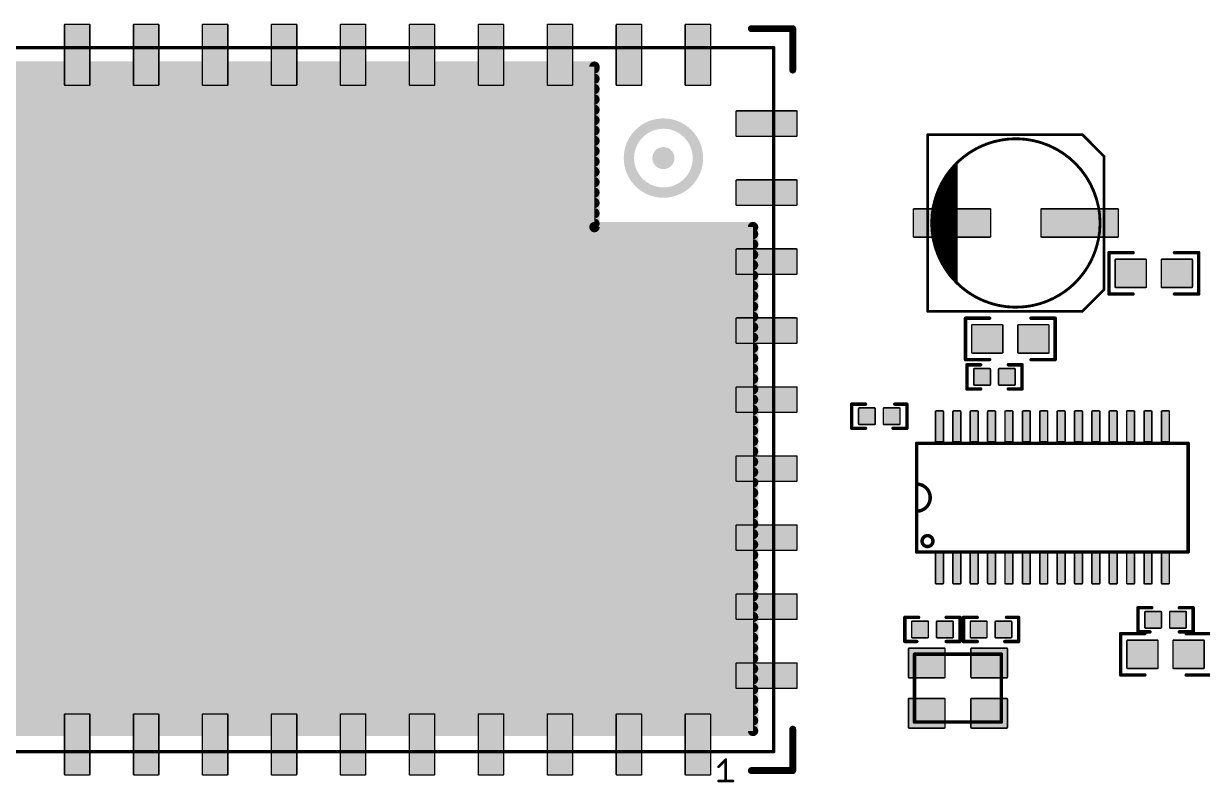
# Model space of a CAD drawing. Extents: x -15 to 107, y -79 to 1.
# Drawn here: x 15.63 to 59.04, y -44.24 to -16.31 of the extents above; entities that cross this region are included whole.
import ezdxf

# ---------------------------------------------------------------- set-up
doc = ezdxf.new("R2010")
doc.units = 0
for name, color, linetype in [('21', 253, 'CONTINUOUS'), ('29', 82, 'CONTINUOUS'), ('51', 253, 'CONTINUOUS')]:
    doc.layers.add(name, color=color, linetype=linetype)

# ---------------------------------------------------------------- blocks, each defined once
blk = doc.blocks.new('RECT192256X176000R10')
at = {"const_width": 0.055}
blk.add_lwpolyline([(0.5733, -0.495), (0.5733, 0.495, 0.4142), (0.5458, 0.5225), (-0.5458, 0.5225, 0.4142), (-0.5733, 0.495), (-0.5733, -0.495, 0.4142), (-0.5458, -0.5225), (0.5458, -0.5225, 0.4142)], format="xyb", close=True, dxfattribs=at)
blk.add_solid([(-0.5595, -0.5088), (0.5595, -0.5088), (-0.5595, 0.5088), (0.5595, 0.5088)])
blk = doc.blocks.new('RECT464256X176000R10')
at = {"const_width": 0.055}
blk.add_lwpolyline([(1.4233, -0.495), (1.4233, 0.495, 0.4142), (1.3958, 0.5225), (-1.3958, 0.5225, 0.4142), (-1.4233, 0.495), (-1.4233, -0.495, 0.4142), (-1.3958, -0.5225), (1.3958, -0.5225, 0.4142)], format="xyb", close=True, dxfattribs=at)
blk.add_solid([(-1.4096, -0.5088), (1.4096, -0.5088), (-1.4096, 0.5088), (1.4096, 0.5088)])
blk = doc.blocks.new('RECT107290X107290R17')
at = {"const_width": 0.057}
blk.add_lwpolyline([(0.3068, -0.2783), (0.3068, 0.2783, 0.4142), (0.2783, 0.3068), (-0.2783, 0.3068, 0.4142), (-0.3068, 0.2783), (-0.3068, -0.2783, 0.4142), (-0.2783, -0.3068), (0.2783, -0.3068, 0.4142)], format="xyb", close=True, dxfattribs=at)
blk.add_solid([(-0.2925, -0.2925), (0.2925, -0.2925), (-0.2925, 0.2925), (0.2925, 0.2925)])
blk = doc.blocks.new('RECT367936X158400R11')
at = {"const_width": 0.0545}
blk.add_lwpolyline([(1.1226, -0.4405), (1.1226, 0.4405, 0.4142), (1.0954, 0.4678), (-1.0954, 0.4678, 0.4142), (-1.1226, 0.4405), (-1.1226, -0.4405, 0.4142), (-1.0954, -0.4678), (1.0954, -0.4678, 0.4142)], format="xyb", close=True, dxfattribs=at)
blk.add_solid([(-1.109, -0.4542), (1.109, -0.4542), (-1.109, 0.4542), (1.109, 0.4542)])
blk = doc.blocks.new('RECT192256X56128R34')
at = {"const_width": 0.0596}
blk.add_lwpolyline([(0.571, -0.1158), (0.571, 0.1158, 0.4142), (0.5412, 0.1456), (-0.5412, 0.1456, 0.4142), (-0.571, 0.1158), (-0.571, -0.1158, 0.4142), (-0.5412, -0.1456), (0.5412, -0.1456, 0.4142)], format="xyb", close=True, dxfattribs=at)
blk.add_solid([(-0.5561, -0.1307), (0.5561, -0.1307), (-0.5561, 0.1307), (0.5561, 0.1307)])
blk = doc.blocks.new('RECT184256X224256R10')
at = {"const_width": 0.0576}
blk.add_lwpolyline([(0.547, -0.6432), (0.547, 0.6432, 0.4142), (0.5182, 0.672), (-0.5182, 0.672, 0.4142), (-0.547, 0.6432), (-0.547, -0.6432, 0.4142), (-0.5182, -0.672), (0.5182, -0.672, 0.4142)], format="xyb", close=True, dxfattribs=at)
blk.add_solid([(-0.5326, -0.6576), (0.5326, -0.6576), (-0.5326, 0.6576), (0.5326, 0.6576)])

msp = doc.modelspace()

# ---------------------------------------------------------------- linework, layer by layer
at = {"layer": '21'}
for points, const_width in [([(43.9541, -16.4967), (42.4301, -16.4967)], 0.254), ([(43.9541, -18.0207), (43.9541, -16.4967)], 0.254), ([(-0.4324, -17.1952), (43.2556, -17.1952)], 0.127), ([(43.2556, -17.1952), (43.2556, -43.1032)], 0.127), ([(0.2661, -17.8937), (36.6516, -17.8937)], 0.381), ([(36.6516, -17.9572), (0.2661, -17.9572)], 0.381), ([(36.6516, -17.8937), (36.6516, -23.7992)], 0.381), ([(36.6516, -18.3382), (0.2661, -18.3382)], 0.381), ([(36.6516, -18.7192), (0.2661, -18.7192)], 0.381), ([(36.6516, -19.1002), (0.2661, -19.1002)], 0.381), ([(36.6516, -19.4812), (0.2661, -19.4812)], 0.381), ([(36.6516, -19.8622), (0.2661, -19.8622)], 0.381), ([(36.6516, -20.2432), (0.2661, -20.2432)], 0.381), ([(48.9216, -22.8474), (48.9216, -20.3974)], 0.1016), ([(48.9216, -20.3974), (54.6216, -20.3974)], 0.1016), ([(54.6216, -20.3974), (55.4216, -21.1974)], 0.1016), ([(36.6516, -20.6242), (0.2661, -20.6242)], 0.381), ([(36.6516, -21.0052), (0.2661, -21.0052)], 0.381), ([(36.6516, -21.3862), (0.2661, -21.3862)], 0.381), ([(36.6516, -21.7672), (0.2661, -21.7672)], 0.381), ([(36.6516, -22.1482), (0.2661, -22.1482)], 0.381), ([(36.6516, -22.5292), (0.2661, -22.5292)], 0.381), ([(36.6516, -22.9102), (0.2661, -22.9102)], 0.381), ([(36.6516, -23.2912), (0.2661, -23.2912)], 0.381), ([(36.6516, -23.6722), (0.2661, -23.6722)], 0.381), ([(42.4936, -24.0532), (0.2661, -24.0532)], 0.381), ([(36.6516, -23.7992), (42.4936, -23.7992)], 0.381), ([(42.4936, -23.7992), (42.4936, -42.3412)], 0.381), ([(42.4936, -24.4342), (0.2661, -24.4342)], 0.381), ([(48.9216, -26.8974), (48.9216, -24.3474)], 0.1016), ([(42.4936, -24.8152), (0.2661, -24.8152)], 0.381), ([(56.4896, -24.7396), (55.6006, -24.7396)], 0.127), ([(55.6006, -24.7396), (55.6006, -26.2636)], 0.127), ([(58.0136, -24.7396), (58.9026, -24.7396)], 0.127), ([(58.9026, -24.7396), (58.9026, -26.2636)], 0.127), ([(42.4936, -25.1962), (0.2661, -25.1962)], 0.381), ([(42.4936, -25.5772), (0.2661, -25.5772)], 0.381), ([(42.4936, -25.9582), (0.2661, -25.9582)], 0.381), ([(55.4216, -26.0974), (54.6216, -26.8974)], 0.1016), ([(42.4936, -26.3392), (0.2661, -26.3392)], 0.381), ([(55.6006, -26.2636), (56.4896, -26.2636)], 0.127), ([(58.9026, -26.2636), (58.0136, -26.2636)], 0.127), ([(42.4936, -26.7202), (0.2661, -26.7202)], 0.381), ([(42.4936, -27.1012), (0.2661, -27.1012)], 0.381), ([(54.6216, -26.8974), (48.9216, -26.8974)], 0.1016), ([(42.4936, -27.4822), (0.2661, -27.4822)], 0.381), ([(50.3174, -28.6766), (50.3174, -27.1526)], 0.127), ([(50.3174, -27.1526), (51.2064, -27.1526)], 0.127), ([(53.6194, -27.1526), (52.7304, -27.1526)], 0.127), ([(53.6194, -28.6766), (53.6194, -27.1526)], 0.127), ([(42.4936, -27.8632), (0.2661, -27.8632)], 0.381), ([(42.4936, -28.2442), (0.2661, -28.2442)], 0.381), ([(42.4936, -28.6252), (0.2661, -28.6252)], 0.381), ([(51.2064, -28.6766), (50.3174, -28.6766)], 0.127), ([(52.7304, -28.6766), (53.6194, -28.6766)], 0.127), ([(42.4936, -29.0062), (0.2661, -29.0062)], 0.381), ([(50.8762, -28.8671), (50.3682, -28.8671)], 0.127), ([(50.3682, -28.8671), (50.3682, -29.7561)], 0.127), ([(52.4002, -28.8671), (51.8922, -28.8671)], 0.127), ([(52.4002, -29.7561), (52.4002, -28.8671)], 0.127), ([(42.4936, -29.3872), (0.2661, -29.3872)], 0.381), ([(42.4936, -29.7682), (0.2661, -29.7682)], 0.381), ([(50.3682, -29.7561), (50.8762, -29.7561)], 0.127), ([(51.8922, -29.7561), (52.4002, -29.7561)], 0.127), ([(42.4936, -30.1492), (0.2661, -30.1492)], 0.381), ([(42.4936, -30.5302), (0.2661, -30.5302)], 0.381), ([(46.1264, -31.2039), (46.1264, -30.3149)], 0.127), ([(46.1264, -30.3149), (46.6344, -30.3149)], 0.127), ([(48.1584, -30.3149), (47.7139, -30.3149)], 0.127), ([(48.1584, -31.2039), (48.1584, -30.3149)], 0.127), ([(42.4936, -30.9112), (0.2661, -30.9112)], 0.381), ([(42.4936, -31.2922), (0.2661, -31.2922)], 0.381), ([(46.6344, -31.2039), (46.1264, -31.2039)], 0.127), ([(47.6504, -31.2039), (48.1584, -31.2039)], 0.127), ([(42.4936, -31.6732), (0.2661, -31.6732)], 0.381), ([(42.4936, -32.0542), (0.2661, -32.0542)], 0.381), ([(58.5178, -31.7566), (48.5178, -31.7566)], 0.127), ([(48.5178, -31.7566), (48.5178, -33.2566)], 0.127), ([(58.5178, -35.7566), (58.5178, -31.7566)], 0.127), ([(42.4936, -32.4352), (0.2661, -32.4352)], 0.381), ([(42.4936, -32.8162), (0.2661, -32.8162)], 0.381), ([(42.4936, -33.1972), (0.2661, -33.1972)], 0.381), ([(42.4936, -33.5782), (0.2661, -33.5782)], 0.381), ([(48.5178, -33.2566), (48.5178, -34.2566)], 0.127), ([(42.4936, -33.9592), (0.2661, -33.9592)], 0.381), ([(42.4936, -34.3402), (0.2661, -34.3402)], 0.381), ([(48.5178, -34.2566), (48.5178, -35.7566)], 0.127), ([(42.4936, -34.7212), (0.2661, -34.7212)], 0.381), ([(42.4936, -35.1022), (0.2661, -35.1022)], 0.381), ([(42.4936, -35.4832), (0.2661, -35.4832)], 0.381), ([(42.4936, -35.8642), (0.2661, -35.8642)], 0.381), ([(48.5178, -35.7566), (58.5178, -35.7566)], 0.127), ([(42.4936, -36.2452), (0.2661, -36.2452)], 0.381), ([(42.4936, -36.6262), (0.2661, -36.6262)], 0.381), ([(42.4936, -37.0072), (0.2661, -37.0072)], 0.381), ([(42.4936, -37.3882), (0.2661, -37.3882)], 0.381), ([(42.4936, -37.7692), (0.2661, -37.7692)], 0.381), ([(57.1754, -37.8079), (56.6674, -37.8079)], 0.127), ([(56.6674, -37.8079), (56.6674, -38.6969)], 0.127), ([(58.1914, -37.8079), (58.6994, -37.8079)], 0.127), ([(58.6994, -37.8079), (58.6994, -38.6969)], 0.127), ([(42.4936, -38.1502), (0.2661, -38.1502)], 0.381), ([(48.5902, -38.1635), (48.0822, -38.1635)], 0.127), ([(48.0822, -38.1635), (48.0822, -39.0525)], 0.127), ([(49.6062, -38.1635), (50.1142, -38.1635)], 0.127), ([(50.1142, -38.1635), (50.1142, -39.0525)], 0.127), ([(50.2412, -39.0525), (50.2412, -38.1635)], 0.127), ([(50.2412, -38.1635), (50.7492, -38.1635)], 0.127), ([(52.2732, -38.1635), (51.8287, -38.1635)], 0.127), ([(52.2732, -39.0525), (52.2732, -38.1635)], 0.127), ([(42.4936, -38.5312), (0.2661, -38.5312)], 0.381), ([(56.6674, -38.6969), (57.1119, -38.6969)], 0.127), ([(58.6994, -38.6969), (58.1914, -38.6969)], 0.127), ([(42.4936, -38.9122), (0.2661, -38.9122)], 0.381), ([(48.0822, -39.0525), (48.5267, -39.0525)], 0.127), ([(50.1142, -39.0525), (49.6062, -39.0525)], 0.127), ([(50.7492, -39.0525), (50.2412, -39.0525)], 0.127), ([(51.7652, -39.0525), (52.2732, -39.0525)], 0.127), ([(56.9214, -38.7604), (56.0324, -38.7604)], 0.127), ([(56.0324, -38.7604), (56.0324, -40.2844)], 0.127), ([(58.4454, -38.7604), (59.3344, -38.7604)], 0.127), ([(42.4936, -39.2932), (0.2661, -39.2932)], 0.381), ([(42.4936, -39.6742), (0.2661, -39.6742)], 0.381), ([(48.438, -42.017), (48.438, -39.517)], 0.127), ([(48.438, -39.517), (51.638, -39.517)], 0.127), ([(51.638, -39.517), (51.638, -42.017)], 0.127), ([(42.4936, -40.0552), (0.2661, -40.0552)], 0.381), ([(42.4936, -40.4362), (0.2661, -40.4362)], 0.381), ([(56.0324, -40.2844), (56.9214, -40.2844)], 0.127), ([(59.3344, -40.2844), (58.4454, -40.2844)], 0.127), ([(42.4936, -40.8172), (0.2661, -40.8172)], 0.381), ([(42.4936, -41.1982), (0.2661, -41.1982)], 0.381), ([(42.4936, -41.5792), (0.2661, -41.5792)], 0.381), ([(42.4936, -41.9602), (0.2661, -41.9602)], 0.381), ([(51.638, -42.017), (48.438, -42.017)], 0.127), ([(42.4936, -42.3412), (0.2661, -42.3412)], 0.381), ([(43.9541, -43.8017), (43.9541, -42.2777)], 0.254), ([(43.2556, -43.1032), (-0.4324, -43.1032)], 0.127), ([(41.2248, -43.661), (41.4875, -43.3983)], 0.1016), ([(41.4875, -43.3983), (41.4875, -44.1864)], 0.1016), ([(42.4301, -43.8017), (43.9541, -43.8017)], 0.254), ([(41.2248, -44.1864), (41.7502, -44.1864)], 0.1016)]:
    msp.add_lwpolyline(points, dxfattribs=dict(at, const_width=const_width))
for points, const_width in [([(42.4301, -16.4332, 1), (42.4301, -16.5602)], 0.127), ([(44.0176, -16.4967, 1), (43.8906, -16.4967)], 0.127), ([(43.9541, -16.5602, 1), (43.9541, -16.4332)], 0.127), ([(43.2874, -17.1952, 1), (43.2238, -17.1952)], 0.0635), ([(43.2556, -17.2269, 1), (43.2556, -17.1635)], 0.0635), ([(36.7469, -17.8937, 1), (36.5564, -17.8937)], 0.1905), ([(36.6516, -17.989, 1), (36.6516, -17.7985)], 0.1905), ([(36.6516, -18.0525, 1), (36.6516, -17.862)], 0.1905), ([(36.6516, -18.4335, 1), (36.6516, -18.243)], 0.1905), ([(43.8906, -18.0207, 1), (44.0176, -18.0207)], 0.127), ([(36.6516, -18.8145, 1), (36.6516, -18.624)], 0.1905), ([(36.6516, -19.1955, 1), (36.6516, -19.005)], 0.1905), ([(36.6516, -19.5765, 1), (36.6516, -19.386)], 0.1905), ([(36.6516, -19.9575, 1), (36.6516, -19.767)], 0.1905), ([(39.1916, -22.5292, 1), (39.1916, -19.9892, 1), (39.1916, -22.5292)], 0.381), ([(36.6516, -20.3385, 1), (36.6516, -20.148)], 0.1905), ([(48.947, -20.3974, 1), (48.8962, -20.3974)], 0.0508), ([(48.9216, -20.372, 1), (48.9216, -20.4228)], 0.0508), ([(54.6396, -20.3794, 1), (54.6036, -20.4154)], 0.0508), ([(54.6216, -20.4228, 1), (54.6216, -20.372)], 0.0508), ([(36.6516, -20.7195, 1), (36.6516, -20.529)], 0.1905), ([(36.6516, -21.1005, 1), (36.6516, -20.91)], 0.1905), ([(55.1466, -22.7974, 0.7656), (49.1716, -22.8724)], 0.1016), ([(36.6516, -21.4815, 1), (36.6516, -21.291)], 0.1905), ([(39.1916, -21.4624, 1), (39.1916, -21.056, 1), (39.1916, -21.4624)], 0.4064), ([(55.4036, -21.2154, 1), (55.4396, -21.1794)], 0.0508), ([(36.6516, -21.8625, 1), (36.6516, -21.672)], 0.1905), ([(36.6516, -22.2435, 1), (36.6516, -22.053)], 0.1905), ([(36.6516, -22.6244, 1), (36.6516, -22.4339)], 0.1905), ([(36.6516, -23.0054, 1), (36.6516, -22.8149)], 0.1905), ([(48.8962, -22.8474, 1), (48.947, -22.8474)], 0.0508), ([(49.147, -22.8661, 1), (49.1962, -22.8787)], 0.0508), ([(55.1222, -22.8043, 1), (55.171, -22.7905)], 0.0508), ([(36.6516, -23.3864, 1), (36.6516, -23.1959)], 0.1905), ([(36.6516, -23.704, 1), (36.6516, -23.8945)], 0.1905), ([(36.5564, -23.7992, 1), (36.7469, -23.7992)], 0.1905), ([(36.6516, -23.7675, 1), (36.6516, -23.577)], 0.1905), ([(42.5889, -23.7992, 1), (42.3984, -23.7992)], 0.1905), ([(42.4936, -23.8945, 1), (42.4936, -23.704)], 0.1905), ([(42.4936, -24.1485, 1), (42.4936, -23.958)], 0.1905), ([(42.4936, -24.5295, 1), (42.4936, -24.339)], 0.1905), ([(48.947, -24.3474, 1), (48.8962, -24.3474)], 0.0508), ([(42.4936, -24.9105, 1), (42.4936, -24.72)], 0.1905), ([(49.1966, -24.4974, 0.7656), (55.1716, -24.4224)], 0.1016), ([(49.221, -24.4905, 1), (49.1722, -24.5043)], 0.0508), ([(55.1962, -24.4287, 1), (55.147, -24.4161)], 0.0508), ([(55.6006, -24.7079, 1), (55.6006, -24.7714)], 0.0635), ([(55.6324, -24.7396, 1), (55.5688, -24.7396)], 0.0635), ([(56.4896, -24.7714, 1), (56.4896, -24.7079)], 0.0635), ([(58.0136, -24.7079, 1), (58.0136, -24.7714)], 0.0635), ([(58.9344, -24.7396, 1), (58.8708, -24.7396)], 0.0635), ([(58.9026, -24.7714, 1), (58.9026, -24.7079)], 0.0635), ([(42.4936, -25.2915, 1), (42.4936, -25.101)], 0.1905), ([(42.4936, -25.6725, 1), (42.4936, -25.482)], 0.1905), ([(42.4936, -26.0535, 1), (42.4936, -25.863)], 0.1905), ([(55.4396, -26.1154, 1), (55.4036, -26.0794)], 0.0508), ([(42.4936, -26.4345, 1), (42.4936, -26.244)], 0.1905), ([(55.6006, -26.2319, 1), (55.6006, -26.2953)], 0.0635), ([(55.5688, -26.2636, 1), (55.6324, -26.2636)], 0.0635), ([(56.4896, -26.2953, 1), (56.4896, -26.2319)], 0.0635), ([(58.0136, -26.2319, 1), (58.0136, -26.2953)], 0.0635), ([(58.8708, -26.2636, 1), (58.9344, -26.2636)], 0.0635), ([(58.9026, -26.2953, 1), (58.9026, -26.2319)], 0.0635), ([(42.4936, -26.8155, 1), (42.4936, -26.625)], 0.1905), ([(42.4936, -27.1965, 1), (42.4936, -27.006)], 0.1905), ([(48.9216, -26.872, 1), (48.9216, -26.9228)], 0.0508), ([(48.8962, -26.8974, 1), (48.947, -26.8974)], 0.0508), ([(54.6036, -26.8794, 1), (54.6396, -26.9154)], 0.0508), ([(54.6216, -26.9228, 1), (54.6216, -26.872)], 0.0508), ([(42.4936, -27.5775, 1), (42.4936, -27.387)], 0.1905), ([(50.3492, -27.1526, 1), (50.2856, -27.1526)], 0.0635), ([(50.3174, -27.1209, 1), (50.3174, -27.1843)], 0.0635), ([(51.2064, -27.1843, 1), (51.2064, -27.1209)], 0.0635), ([(52.7304, -27.1209, 1), (52.7304, -27.1843)], 0.0635), ([(53.6512, -27.1526, 1), (53.5877, -27.1526)], 0.0635), ([(53.6194, -27.1843, 1), (53.6194, -27.1209)], 0.0635), ([(42.4936, -27.9585, 1), (42.4936, -27.768)], 0.1905), ([(42.4936, -28.3395, 1), (42.4936, -28.149)], 0.1905), ([(42.4936, -28.7205, 1), (42.4936, -28.53)], 0.1905), ([(50.2856, -28.6766, 1), (50.3492, -28.6766)], 0.0635), ([(50.3174, -28.6449, 1), (50.3174, -28.7083)], 0.0635), ([(51.2064, -28.7083, 1), (51.2064, -28.6449)], 0.0635), ([(52.7304, -28.6449, 1), (52.7304, -28.7083)], 0.0635), ([(53.5877, -28.6766, 1), (53.6512, -28.6766)], 0.0635), ([(53.6194, -28.7083, 1), (53.6194, -28.6449)], 0.0635), ([(42.4936, -29.1014, 1), (42.4936, -28.9109)], 0.1905), ([(50.4, -28.8671, 1), (50.3364, -28.8671)], 0.0635), ([(50.3682, -28.8354, 1), (50.3682, -28.8988)], 0.0635), ([(50.8762, -28.8988, 1), (50.8762, -28.8354)], 0.0635), ([(51.8922, -28.8354, 1), (51.8922, -28.8988)], 0.0635), ([(52.432, -28.8671, 1), (52.3685, -28.8671)], 0.0635), ([(52.4002, -28.8988, 1), (52.4002, -28.8354)], 0.0635), ([(42.4936, -29.4825, 1), (42.4936, -29.2919)], 0.1905), ([(42.4936, -29.8635, 1), (42.4936, -29.673)], 0.1905), ([(50.3364, -29.7561, 1), (50.4, -29.7561)], 0.0635), ([(50.3682, -29.7244, 1), (50.3682, -29.7878)], 0.0635), ([(50.8762, -29.7878, 1), (50.8762, -29.7244)], 0.0635), ([(51.8922, -29.7244, 1), (51.8922, -29.7878)], 0.0635), ([(52.3685, -29.7561, 1), (52.432, -29.7561)], 0.0635), ([(52.4002, -29.7878, 1), (52.4002, -29.7244)], 0.0635), ([(42.4936, -30.2445, 1), (42.4936, -30.054)], 0.1905), ([(42.4936, -30.6255, 1), (42.4936, -30.435)], 0.1905), ([(46.1264, -30.2832, 1), (46.1264, -30.3467)], 0.0635), ([(46.1582, -30.3149, 1), (46.0947, -30.3149)], 0.0635), ([(46.6344, -30.3467, 1), (46.6344, -30.2832)], 0.0635), ([(47.7139, -30.2832, 1), (47.7139, -30.3467)], 0.0635), ([(48.1902, -30.3149, 1), (48.1266, -30.3149)], 0.0635), ([(48.1584, -30.3467, 1), (48.1584, -30.2832)], 0.0635), ([(42.4936, -31.0065, 1), (42.4936, -30.816)], 0.1905), ([(42.4936, -31.3875, 1), (42.4936, -31.197)], 0.1905), ([(46.1264, -31.1722, 1), (46.1264, -31.2356)], 0.0635), ([(46.0947, -31.2039, 1), (46.1582, -31.2039)], 0.0635), ([(46.6344, -31.2356, 1), (46.6344, -31.1722)], 0.0635), ([(47.6504, -31.1722, 1), (47.6504, -31.2356)], 0.0635), ([(48.1266, -31.2039, 1), (48.1902, -31.2039)], 0.0635), ([(48.1584, -31.2356, 1), (48.1584, -31.1722)], 0.0635), ([(42.4936, -31.7685, 1), (42.4936, -31.578)], 0.1905), ([(42.4936, -32.1495, 1), (42.4936, -31.959)], 0.1905), ([(48.5496, -31.7566, 1), (48.486, -31.7566)], 0.0635), ([(48.5178, -31.7249, 1), (48.5178, -31.7884)], 0.0635), ([(58.5496, -31.7566, 1), (58.486, -31.7566)], 0.0635), ([(58.5178, -31.7884, 1), (58.5178, -31.7249)], 0.0635), ([(42.4936, -32.5305, 1), (42.4936, -32.34)], 0.1905), ([(42.4936, -32.9115, 1), (42.4936, -32.721)], 0.1905), ([(42.4936, -33.2925, 1), (42.4936, -33.102)], 0.1905), ([(42.4936, -33.6735, 1), (42.4936, -33.483)], 0.1905), ([(48.5496, -33.2566, 1), (48.486, -33.2566)], 0.0635), ([(48.486, -33.2566, 1), (48.5496, -33.2566)], 0.0635), ([(48.5178, -33.2248, 1), (48.5178, -33.2884)], 0.0635), ([(48.5178, -34.2566, 1), (48.5178, -33.2566)], 0.127), ([(42.4936, -34.0545, 1), (42.4936, -33.864)], 0.1905), ([(42.4936, -34.4355, 1), (42.4936, -34.245)], 0.1905), ([(48.5496, -34.2566, 1), (48.486, -34.2566)], 0.0635), ([(48.486, -34.2566, 1), (48.5496, -34.2566)], 0.0635), ([(48.5178, -34.2248, 1), (48.5178, -34.2884)], 0.0635), ([(42.4936, -34.8165, 1), (42.4936, -34.626)], 0.1905), ([(42.4936, -35.1975, 1), (42.4936, -35.007)], 0.1905), ([(48.9178, -35.5566, 1), (48.9178, -35.1566, 1), (48.9178, -35.5566)], 0.127), ([(42.4936, -35.5785, 1), (42.4936, -35.388)], 0.1905), ([(42.4936, -35.9595, 1), (42.4936, -35.769)], 0.1905), ([(48.486, -35.7566, 1), (48.5496, -35.7566)], 0.0635), ([(48.5178, -35.7248, 1), (48.5178, -35.7884)], 0.0635), ([(58.486, -35.7566, 1), (58.5496, -35.7566)], 0.0635), ([(58.5178, -35.7884, 1), (58.5178, -35.7248)], 0.0635), ([(42.4936, -36.3405, 1), (42.4936, -36.15)], 0.1905), ([(42.4936, -36.7215, 1), (42.4936, -36.531)], 0.1905), ([(42.4936, -37.1025, 1), (42.4936, -36.912)], 0.1905), ([(42.4936, -37.4835, 1), (42.4936, -37.293)], 0.1905), ([(42.4936, -37.8645, 1), (42.4936, -37.674)], 0.1905), ([(56.6992, -37.8079, 1), (56.6356, -37.8079)], 0.0635), ([(56.6674, -37.7762, 1), (56.6674, -37.8397)], 0.0635), ([(57.1754, -37.8397, 1), (57.1754, -37.7762)], 0.0635), ([(58.1914, -37.7762, 1), (58.1914, -37.8397)], 0.0635), ([(58.7312, -37.8079, 1), (58.6677, -37.8079)], 0.0635), ([(58.6994, -37.8397, 1), (58.6994, -37.7762)], 0.0635), ([(42.4936, -38.2455, 1), (42.4936, -38.055)], 0.1905), ([(48.0822, -38.1317, 1), (48.0822, -38.1953)], 0.0635), ([(48.114, -38.1635, 1), (48.0504, -38.1635)], 0.0635), ([(48.5902, -38.1953, 1), (48.5902, -38.1317)], 0.0635), ([(49.6062, -38.1317, 1), (49.6062, -38.1953)], 0.0635), ([(50.146, -38.1635, 1), (50.0825, -38.1635)], 0.0635), ([(50.1142, -38.1953, 1), (50.1142, -38.1317)], 0.0635), ([(50.273, -38.1635, 1), (50.2094, -38.1635)], 0.0635), ([(50.2412, -38.1317, 1), (50.2412, -38.1953)], 0.0635), ([(50.7492, -38.1953, 1), (50.7492, -38.1317)], 0.0635), ([(51.8287, -38.1317, 1), (51.8287, -38.1953)], 0.0635), ([(52.305, -38.1635, 1), (52.2415, -38.1635)], 0.0635), ([(52.2732, -38.1953, 1), (52.2732, -38.1317)], 0.0635), ([(42.4936, -38.6264, 1), (42.4936, -38.4359)], 0.1905), ([(56.6674, -38.6651, 1), (56.6674, -38.7287)], 0.0635), ([(57.1119, -38.7287, 1), (57.1119, -38.6651)], 0.0635), ([(58.1914, -38.6651, 1), (58.1914, -38.7287)], 0.0635), ([(58.6994, -38.7287, 1), (58.6994, -38.6651)], 0.0635), ([(42.4936, -39.0074, 1), (42.4936, -38.8169)], 0.1905), ([(48.0822, -39.0207, 1), (48.0822, -39.0843)], 0.0635), ([(48.0504, -39.0525, 1), (48.114, -39.0525)], 0.0635), ([(48.5267, -39.0843, 1), (48.5267, -39.0207)], 0.0635), ([(49.6062, -39.0207, 1), (49.6062, -39.0843)], 0.0635), ([(50.0825, -39.0525, 1), (50.146, -39.0525)], 0.0635), ([(50.1142, -39.0843, 1), (50.1142, -39.0207)], 0.0635), ([(50.2412, -39.0207, 1), (50.2412, -39.0843)], 0.0635), ([(50.2094, -39.0525, 1), (50.273, -39.0525)], 0.0635), ([(50.7492, -39.0843, 1), (50.7492, -39.0207)], 0.0635), ([(51.7652, -39.0207, 1), (51.7652, -39.0843)], 0.0635), ([(52.2415, -39.0525, 1), (52.305, -39.0525)], 0.0635), ([(52.2732, -39.0843, 1), (52.2732, -39.0207)], 0.0635), ([(56.0642, -38.7604, 1), (56.0007, -38.7604)], 0.0635), ([(56.0324, -38.7287, 1), (56.0324, -38.7922)], 0.0635), ([(56.6356, -38.6969, 1), (56.6992, -38.6969)], 0.0635), ([(56.9214, -38.7922, 1), (56.9214, -38.7287)], 0.0635), ([(58.4454, -38.7287, 1), (58.4454, -38.7922)], 0.0635), ([(58.6677, -38.6969, 1), (58.7312, -38.6969)], 0.0635), ([(42.4936, -39.3884, 1), (42.4936, -39.1979)], 0.1905), ([(42.4936, -39.7694, 1), (42.4936, -39.5789)], 0.1905), ([(48.4698, -39.517, 1), (48.4062, -39.517)], 0.0635), ([(48.438, -39.4853, 1), (48.438, -39.5488)], 0.0635), ([(51.6698, -39.517, 1), (51.6063, -39.517)], 0.0635), ([(51.638, -39.5488, 1), (51.638, -39.4853)], 0.0635), ([(42.4936, -40.1504, 1), (42.4936, -39.9599)], 0.1905), ([(42.4936, -40.5314, 1), (42.4936, -40.3409)], 0.1905), ([(56.0324, -40.2527, 1), (56.0324, -40.3162)], 0.0635), ([(56.0007, -40.2844, 1), (56.0642, -40.2844)], 0.0635), ([(56.9214, -40.3162, 1), (56.9214, -40.2527)], 0.0635), ([(58.4454, -40.2527, 1), (58.4454, -40.3162)], 0.0635), ([(42.4936, -40.9124, 1), (42.4936, -40.7219)], 0.1905), ([(42.4936, -41.2934, 1), (42.4936, -41.1029)], 0.1905), ([(42.4936, -41.6745, 1), (42.4936, -41.484)], 0.1905), ([(42.4936, -42.0555, 1), (42.4936, -41.865)], 0.1905), ([(48.4062, -42.017, 1), (48.4698, -42.017)], 0.0635), ([(48.438, -41.9853, 1), (48.438, -42.0488)], 0.0635), ([(51.6063, -42.017, 1), (51.6698, -42.017)], 0.0635), ([(51.638, -42.0488, 1), (51.638, -41.9853)], 0.0635), ([(42.3984, -42.3412, 1), (42.5889, -42.3412)], 0.1905), ([(42.4936, -42.4365, 1), (42.4936, -42.246)], 0.1905), ([(44.0176, -42.2777, 1), (43.8906, -42.2777)], 0.127), ([(41.5129, -43.3983, 1), (41.4621, -43.3983)], 0.0508), ([(41.5055, -43.4163, 1), (41.4696, -43.3804)], 0.0508), ([(43.2238, -43.1032, 1), (43.2874, -43.1032)], 0.0635), ([(43.2556, -43.135, 1), (43.2556, -43.0714)], 0.0635), ([(41.2069, -43.6431, 1), (41.2428, -43.679)], 0.0508), ([(42.4301, -43.7382, 1), (42.4301, -43.8652)], 0.127), ([(43.8906, -43.8017, 1), (44.0176, -43.8017)], 0.127), ([(43.9541, -43.8652, 1), (43.9541, -43.7382)], 0.127), ([(41.2248, -44.161, 1), (41.2248, -44.2118)], 0.0508), ([(41.4621, -44.1864, 1), (41.5129, -44.1864)], 0.0508), ([(41.7502, -44.2118, 1), (41.7502, -44.161)], 0.0508)]:
    msp.add_lwpolyline(points, format="xyb", dxfattribs=dict(at, const_width=const_width))
at = {"layer": '51', "const_width": 0.1016}
for points in [[(48.9216, -20.3974), (54.6216, -20.3974)], [(48.9216, -26.8974), (48.9216, -20.3974)], [(54.6216, -20.3974), (55.4216, -21.1974)], [(55.4216, -21.1974), (55.4216, -26.0974)], [(49.9716, -21.4974), (49.6921, -21.8273)], [(49.7856, -21.717), (49.9716, -21.717)], [(49.8717, -21.6154), (49.9716, -21.6154)], [(49.9577, -21.5138), (49.9716, -21.5138)], [(49.9716, -25.7974), (49.9716, -21.4974)], [(49.6921, -21.8273), (49.4617, -22.1932)], [(49.5056, -22.1234), (49.9716, -22.1234)], [(49.5696, -22.0218), (49.9716, -22.0218)], [(49.6336, -21.9202), (49.9716, -21.9202)], [(49.6996, -21.8186), (49.9716, -21.8186)], [(49.2847, -22.5877), (49.1648, -23.0031)], [(49.4617, -22.1932), (49.2847, -22.5877)], [(49.3107, -22.5298), (49.9716, -22.5298)], [(49.3562, -22.4282), (49.9716, -22.4282)], [(49.4018, -22.3266), (49.9716, -22.3266)], [(49.4474, -22.225), (49.9716, -22.225)], [(49.1648, -23.0031), (49.1042, -23.4312)], [(49.1599, -23.0378), (49.9716, -23.0378)], [(49.1841, -22.9362), (49.9716, -22.9362)], [(49.2134, -22.8346), (49.9716, -22.8346)], [(49.2428, -22.733), (49.9716, -22.733)], [(49.2721, -22.6314), (49.9716, -22.6314)], [(49.1042, -23.4312), (49.1042, -23.8636)], [(49.1042, -23.4442), (49.9716, -23.4442)], [(49.1167, -23.3426), (49.9716, -23.3426)], [(49.1311, -23.241), (49.9716, -23.241)], [(49.1455, -23.1394), (49.9716, -23.1394)], [(49.1042, -23.5458), (49.9716, -23.5458)], [(49.1042, -23.6474), (49.9716, -23.6474)], [(49.1042, -23.749), (49.9716, -23.749)], [(49.1042, -23.8506), (49.9716, -23.8506)], [(49.1042, -23.8636), (49.1648, -24.2917)], [(49.1167, -23.9522), (49.9716, -23.9522)], [(49.1311, -24.0538), (49.9716, -24.0538)], [(49.1455, -24.1554), (49.9716, -24.1554)], [(49.1599, -24.257), (49.9716, -24.257)], [(49.1648, -24.2917), (49.2847, -24.7071)], [(49.1841, -24.3586), (49.9716, -24.3586)], [(49.2134, -24.4602), (49.9716, -24.4602)], [(49.2427, -24.5618), (49.9716, -24.5618)], [(49.2721, -24.6634), (49.9716, -24.6634)], [(49.2847, -24.7071), (49.4617, -25.1016)], [(49.3107, -24.765), (49.9716, -24.765)], [(49.3562, -24.8666), (49.9716, -24.8666)], [(49.4018, -24.9682), (49.9716, -24.9682)], [(49.4474, -25.0698), (49.9716, -25.0698)], [(49.4617, -25.1016), (49.6921, -25.4675)], [(49.5056, -25.1714), (49.9716, -25.1714)], [(49.5696, -25.273), (49.9716, -25.273)], [(49.6336, -25.3746), (49.9716, -25.3746)], [(49.6921, -25.4675), (49.9716, -25.7974)], [(49.6995, -25.4762), (49.9716, -25.4762)], [(49.7856, -25.5778), (49.9716, -25.5778)], [(49.8717, -25.6794), (49.9716, -25.6794)], [(49.9577, -25.781), (49.9716, -25.781)], [(55.4216, -26.0974), (54.6216, -26.8974)], [(54.6216, -26.8974), (48.9216, -26.8974)]]:
    msp.add_lwpolyline(points, dxfattribs=at)
at = {"layer": '51'}
for points, const_width in [([(48.9216, -20.372, 1), (48.9216, -20.4228)], 0.0508), ([(48.947, -20.3974, 1), (48.8962, -20.3974)], 0.0508), ([(54.6396, -20.3794, 1), (54.6036, -20.4154)], 0.0508), ([(54.6216, -20.4228, 1), (54.6216, -20.372)], 0.0508), ([(52.1716, -26.7475, 1), (52.1716, -20.5473, 1), (52.1716, -26.7475)], 0.1016), ([(55.447, -21.1974, 1), (55.3962, -21.1974)], 0.0508), ([(55.4036, -21.2154, 1), (55.4396, -21.1794)], 0.0508), ([(49.7856, -21.6916, 1), (49.7856, -21.7424)], 0.0508), ([(49.8717, -21.59, 1), (49.8717, -21.6408)], 0.0508), ([(49.9577, -21.4884, 1), (49.9577, -21.5392)], 0.0508), ([(49.997, -21.4974, 1), (49.9462, -21.4974)], 0.0508), ([(49.991, -21.5138, 1), (49.9522, -21.481)], 0.0508), ([(49.9716, -21.5392, 1), (49.9716, -21.4884)], 0.0508), ([(49.9716, -21.6408, 1), (49.9716, -21.59)], 0.0508), ([(49.9716, -21.7424, 1), (49.9716, -21.6916)], 0.0508), ([(49.5056, -22.098, 1), (49.5056, -22.1488)], 0.0508), ([(49.5696, -21.9964, 1), (49.5696, -22.0472)], 0.0508), ([(49.6336, -21.8948, 1), (49.6336, -21.9456)], 0.0508), ([(49.6728, -21.8109, 1), (49.7115, -21.8438)], 0.0508), ([(49.7136, -21.8409, 1), (49.6707, -21.8138)], 0.0508), ([(49.6996, -21.7932, 1), (49.6996, -21.844)], 0.0508), ([(49.9716, -21.844, 1), (49.9716, -21.7932)], 0.0508), ([(49.9716, -21.9456, 1), (49.9716, -21.8948)], 0.0508), ([(49.9716, -22.0472, 1), (49.9716, -21.9964)], 0.0508), ([(49.9716, -22.1488, 1), (49.9716, -22.098)], 0.0508), ([(49.2615, -22.5773, 1), (49.3079, -22.5981)], 0.0508), ([(49.3091, -22.5947, 1), (49.2603, -22.5806)], 0.0508), ([(49.3107, -22.5044, 1), (49.3107, -22.5552)], 0.0508), ([(49.3562, -22.4028, 1), (49.3562, -22.4536)], 0.0508), ([(49.4018, -22.3012, 1), (49.4018, -22.352)], 0.0508), ([(49.4474, -22.1996, 1), (49.4474, -22.2504)], 0.0508), ([(49.4402, -22.1796, 1), (49.4832, -22.2067)], 0.0508), ([(49.4848, -22.2036, 1), (49.4385, -22.1828)], 0.0508), ([(49.9716, -22.2504, 1), (49.9716, -22.1996)], 0.0508), ([(49.9716, -22.352, 1), (49.9716, -22.3012)], 0.0508), ([(49.9716, -22.4536, 1), (49.9716, -22.4028)], 0.0508), ([(49.9716, -22.5552, 1), (49.9716, -22.5044)], 0.0508), ([(49.1599, -23.0124, 1), (49.1599, -23.0632)], 0.0508), ([(49.1404, -22.996, 1), (49.1892, -23.0101)], 0.0508), ([(49.1899, -23.0066, 1), (49.1396, -22.9995)], 0.0508), ([(49.1841, -22.9108, 1), (49.1841, -22.9616)], 0.0508), ([(49.2134, -22.8092, 1), (49.2134, -22.86)], 0.0508), ([(49.2428, -22.7076, 1), (49.2428, -22.7584)], 0.0508), ([(49.2721, -22.606, 1), (49.2721, -22.6568)], 0.0508), ([(49.9716, -22.6568, 1), (49.9716, -22.606)], 0.0508), ([(49.9716, -22.7584, 1), (49.9716, -22.7076)], 0.0508), ([(49.9716, -22.86, 1), (49.9716, -22.8092)], 0.0508), ([(49.9716, -22.9616, 1), (49.9716, -22.9108)], 0.0508), ([(49.9716, -23.0632, 1), (49.9716, -23.0124)], 0.0508), ([(49.1296, -23.4312, 1), (49.0788, -23.4312)], 0.0508), ([(49.1042, -23.4188, 1), (49.1042, -23.4696)], 0.0508), ([(49.079, -23.4277, 1), (49.1293, -23.4348)], 0.0508), ([(49.1167, -23.3172, 1), (49.1167, -23.368)], 0.0508), ([(49.1311, -23.2156, 1), (49.1311, -23.2664)], 0.0508), ([(49.1455, -23.114, 1), (49.1455, -23.1648)], 0.0508), ([(49.9716, -23.1648, 1), (49.9716, -23.114)], 0.0508), ([(49.9716, -23.2664, 1), (49.9716, -23.2156)], 0.0508), ([(49.9716, -23.368, 1), (49.9716, -23.3172)], 0.0508), ([(49.9716, -23.4696, 1), (49.9716, -23.4188)], 0.0508), ([(49.1042, -23.5204, 1), (49.1042, -23.5712)], 0.0508), ([(49.1042, -23.622, 1), (49.1042, -23.6728)], 0.0508), ([(49.1042, -23.7236, 1), (49.1042, -23.7744)], 0.0508), ([(49.1042, -23.8252, 1), (49.1042, -23.876)], 0.0508), ([(49.1293, -23.86, 1), (49.079, -23.8671)], 0.0508), ([(49.0788, -23.8636, 1), (49.1296, -23.8636)], 0.0508), ([(49.9716, -23.5712, 1), (49.9716, -23.5204)], 0.0508), ([(49.9716, -23.6728, 1), (49.9716, -23.622)], 0.0508), ([(49.9716, -23.7744, 1), (49.9716, -23.7236)], 0.0508), ([(49.9716, -23.876, 1), (49.9716, -23.8252)], 0.0508), ([(49.1167, -23.9268, 1), (49.1167, -23.9776)], 0.0508), ([(49.1311, -24.0284, 1), (49.1311, -24.0792)], 0.0508), ([(49.1455, -24.13, 1), (49.1455, -24.1808)], 0.0508), ([(49.1599, -24.2316, 1), (49.1599, -24.2824)], 0.0508), ([(49.1892, -24.2847, 1), (49.1404, -24.2988)], 0.0508), ([(49.1396, -24.2953, 1), (49.1899, -24.2882)], 0.0508), ([(49.1841, -24.3332, 1), (49.1841, -24.384)], 0.0508), ([(49.9716, -23.9776, 1), (49.9716, -23.9268)], 0.0508), ([(49.9716, -24.0792, 1), (49.9716, -24.0284)], 0.0508), ([(49.9716, -24.1808, 1), (49.9716, -24.13)], 0.0508), ([(49.9716, -24.2824, 1), (49.9716, -24.2316)], 0.0508), ([(49.9716, -24.384, 1), (49.9716, -24.3332)], 0.0508), ([(49.2134, -24.4348, 1), (49.2134, -24.4856)], 0.0508), ([(49.2427, -24.5364, 1), (49.2427, -24.5872)], 0.0508), ([(49.2721, -24.638, 1), (49.2721, -24.6888)], 0.0508), ([(49.3079, -24.6967, 1), (49.2615, -24.7175)], 0.0508), ([(49.2603, -24.7142, 1), (49.3091, -24.7001)], 0.0508), ([(49.3107, -24.7396, 1), (49.3107, -24.7904)], 0.0508), ([(49.9716, -24.4856, 1), (49.9716, -24.4348)], 0.0508), ([(49.9716, -24.5872, 1), (49.9716, -24.5364)], 0.0508), ([(49.9716, -24.6888, 1), (49.9716, -24.638)], 0.0508), ([(49.9716, -24.7904, 1), (49.9716, -24.7396)], 0.0508), ([(49.3562, -24.8412, 1), (49.3562, -24.892)], 0.0508), ([(49.4018, -24.9428, 1), (49.4018, -24.9936)], 0.0508), ([(49.4474, -25.0444, 1), (49.4474, -25.0952)], 0.0508), ([(49.4832, -25.0881, 1), (49.4402, -25.1152)], 0.0508), ([(49.4385, -25.112, 1), (49.4848, -25.0912)], 0.0508), ([(49.5056, -25.146, 1), (49.5056, -25.1968)], 0.0508), ([(49.9716, -24.892, 1), (49.9716, -24.8412)], 0.0508), ([(49.9716, -24.9936, 1), (49.9716, -24.9428)], 0.0508), ([(49.9716, -25.0952, 1), (49.9716, -25.0444)], 0.0508), ([(49.9716, -25.1968, 1), (49.9716, -25.146)], 0.0508), ([(49.5696, -25.2476, 1), (49.5696, -25.2984)], 0.0508), ([(49.6336, -25.3492, 1), (49.6336, -25.4)], 0.0508), ([(49.7115, -25.451, 1), (49.6728, -25.4839)], 0.0508), ([(49.6707, -25.481, 1), (49.7136, -25.4539)], 0.0508), ([(49.6995, -25.4508, 1), (49.6995, -25.5016)], 0.0508), ([(49.7856, -25.5524, 1), (49.7856, -25.6032)], 0.0508), ([(49.9716, -25.2984, 1), (49.9716, -25.2476)], 0.0508), ([(49.9716, -25.4, 1), (49.9716, -25.3492)], 0.0508), ([(49.9716, -25.5016, 1), (49.9716, -25.4508)], 0.0508), ([(49.9716, -25.6032, 1), (49.9716, -25.5524)], 0.0508), ([(49.8717, -25.654, 1), (49.8717, -25.7048)], 0.0508), ([(49.9577, -25.7556, 1), (49.9577, -25.8064)], 0.0508), ([(49.9462, -25.7974, 1), (49.997, -25.7974)], 0.0508), ([(49.9522, -25.8138, 1), (49.991, -25.781)], 0.0508), ([(49.9716, -25.7048, 1), (49.9716, -25.654)], 0.0508), ([(49.9716, -25.8064, 1), (49.9716, -25.7556)], 0.0508), ([(55.4396, -26.1154, 1), (55.4036, -26.0794)], 0.0508), ([(55.3962, -26.0974, 1), (55.447, -26.0974)], 0.0508), ([(48.9216, -26.872, 1), (48.9216, -26.9228)], 0.0508), ([(48.8962, -26.8974, 1), (48.947, -26.8974)], 0.0508), ([(54.6036, -26.8794, 1), (54.6396, -26.9154)], 0.0508), ([(54.6216, -26.9228, 1), (54.6216, -26.872)], 0.0508)]:
    msp.add_lwpolyline(points, format="xyb", dxfattribs=dict(at, const_width=const_width))

# ---------------------------------------------------------------- block references
at = {"layer": '29'}
for name, p, rotation in [('RECT367936X158400R11', (17.6016, -17.4592), 270), ('RECT367936X158400R11', (20.1416, -17.4592), 270), ('RECT367936X158400R11', (22.6816, -17.4592), 270), ('RECT367936X158400R11', (25.2216, -17.4592), 270), ('RECT367936X158400R11', (27.7616, -17.4592), 270), ('RECT367936X158400R11', (30.3016, -17.4592), 270), ('RECT367936X158400R11', (32.8416, -17.4592), 270), ('RECT367936X158400R11', (35.3816, -17.4592), 270), ('RECT367936X158400R11', (37.9216, -17.4592), 270), ('RECT367936X158400R11', (40.4616, -17.4592), 270), ('RECT192256X176000R10', (51.1184, -27.9146), 180), ('RECT192256X176000R10', (52.8184, -27.9146), 180), ('RECT107290X107290R17', (46.6852, -30.7594), 180), ('RECT107290X107290R17', (47.5996, -30.7594), 180), ('RECT192256X56128R34', (49.3578, -31.1366), 90), ('RECT192256X56128R34', (49.9978, -31.1366), 90), ('RECT192256X56128R34', (50.6378, -31.1366), 90), ('RECT192256X56128R34', (51.2778, -31.1366), 90), ('RECT192256X56128R34', (51.9178, -31.1366), 90), ('RECT192256X56128R34', (52.5578, -31.1366), 90), ('RECT192256X56128R34', (53.1978, -31.1366), 90), ('RECT192256X56128R34', (53.8378, -31.1366), 90), ('RECT192256X56128R34', (54.4778, -31.1366), 90), ('RECT192256X56128R34', (55.1178, -31.1366), 90), ('RECT192256X56128R34', (55.7578, -31.1366), 90), ('RECT192256X56128R34', (56.3978, -31.1366), 90), ('RECT192256X56128R34', (57.0378, -31.1366), 90), ('RECT192256X56128R34', (57.6778, -31.1366), 90), ('RECT192256X56128R34', (49.3578, -36.3566), 90), ('RECT192256X56128R34', (49.9978, -36.3566), 90), ('RECT192256X56128R34', (50.6378, -36.3566), 90), ('RECT192256X56128R34', (51.2778, -36.3566), 90), ('RECT192256X56128R34', (51.9178, -36.3566), 90), ('RECT192256X56128R34', (52.5578, -36.3566), 90), ('RECT192256X56128R34', (53.1978, -36.3566), 90), ('RECT192256X56128R34', (53.8378, -36.3566), 90), ('RECT192256X56128R34', (54.4778, -36.3566), 90), ('RECT192256X56128R34', (55.1178, -36.3566), 90), ('RECT192256X56128R34', (55.7578, -36.3566), 90), ('RECT192256X56128R34', (56.3978, -36.3566), 90), ('RECT192256X56128R34', (57.0378, -36.3566), 90), ('RECT192256X56128R34', (57.6778, -36.3566), 90), ('RECT107290X107290R17', (50.8, -38.608), 180), ('RECT107290X107290R17', (51.7144, -38.608), 180), ('RECT184256X224256R10', (48.888, -39.842), 270), ('RECT184256X224256R10', (51.188, -39.842), 270), ('RECT184256X224256R10', (48.888, -41.692), 270), ('RECT184256X224256R10', (51.188, -41.692), 270), ('RECT367936X158400R11', (17.6016, -42.8392), 270), ('RECT367936X158400R11', (20.1416, -42.8392), 270), ('RECT367936X158400R11', (22.6816, -42.8392), 270), ('RECT367936X158400R11', (25.2216, -42.8392), 270), ('RECT367936X158400R11', (27.7616, -42.8392), 270), ('RECT367936X158400R11', (30.3016, -42.8392), 270), ('RECT367936X158400R11', (32.8416, -42.8392), 270), ('RECT367936X158400R11', (35.3816, -42.8392), 270), ('RECT367936X158400R11', (37.9216, -42.8392), 270), ('RECT367936X158400R11', (40.4616, -42.8392), 270)]:
    msp.add_blockref(name, p, dxfattribs=dict(at, rotation=rotation))
for name, p in [('RECT367936X158400R11', (42.9906, -19.9892)), ('RECT367936X158400R11', (42.9906, -22.5292)), ('RECT464256X176000R10', (49.8216, -23.6474)), ('RECT464256X176000R10', (54.5216, -23.6474)), ('RECT367936X158400R11', (42.9906, -25.0692)), ('RECT192256X176000R10', (56.4016, -25.5016)), ('RECT192256X176000R10', (58.1016, -25.5016)), ('RECT367936X158400R11', (42.9906, -27.6092)), ('RECT107290X107290R17', (50.927, -29.3116)), ('RECT107290X107290R17', (51.8414, -29.3116)), ('RECT367936X158400R11', (42.9906, -30.1492)), ('RECT367936X158400R11', (42.9906, -32.6892)), ('RECT367936X158400R11', (42.9906, -35.2292)), ('RECT367936X158400R11', (42.9906, -37.7692)), ('RECT107290X107290R17', (57.2262, -38.2524)), ('RECT107290X107290R17', (58.1406, -38.2524)), ('RECT107290X107290R17', (48.641, -38.608)), ('RECT107290X107290R17', (49.5554, -38.608)), ('RECT192256X176000R10', (56.8334, -39.5224)), ('RECT192256X176000R10', (58.5334, -39.5224)), ('RECT367936X158400R11', (42.9906, -40.3092))]:
    msp.add_blockref(name, p, dxfattribs=at)

doc.saveas('drawing.dxf')
